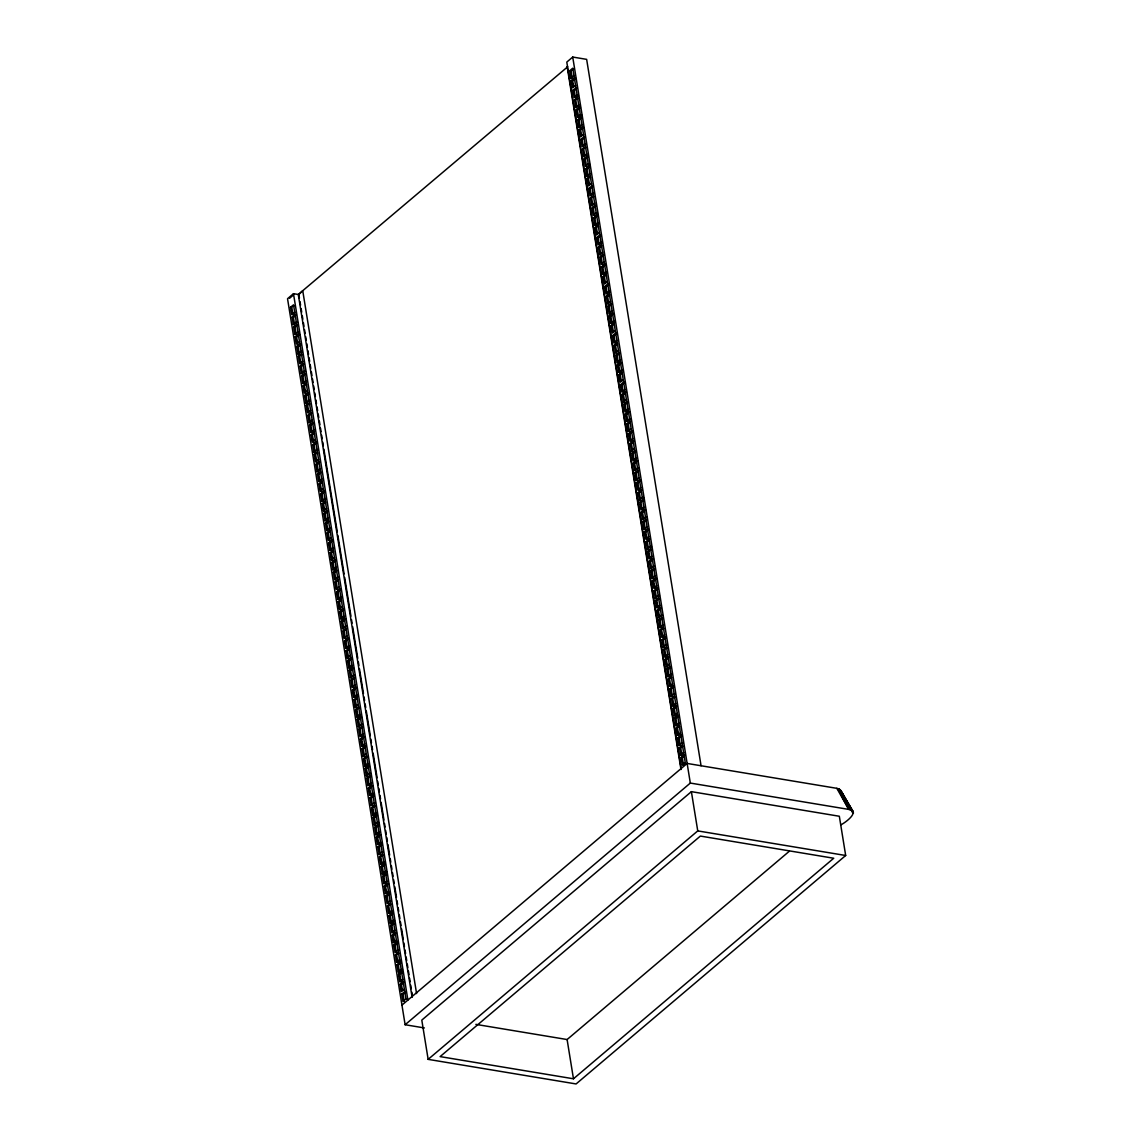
<?xml version="1.0" encoding="UTF-8"?>
<svg xmlns="http://www.w3.org/2000/svg" width="1141" height="1141" viewBox="0 0 1141 1141"><rect width="100%" height="100%" fill="white"/><g stroke="black" fill="none" stroke-linecap="round" stroke-linejoin="round"><path stroke-width="1.5" d="M840.931 792.539L840.675 790.2L836.852 788.331L687.139 763.443L401.946 1005.107M416.579 993.583L302.736 290.713L298.856 294.578L293.479 293.679L287.532 298.714L405.126 1024.732L424.395 1027.941M701.059 765.754L586.645 59.361L572.725 57.05L566.792 62.085L681.191 768.478M289.6 298.243L292.852 295.49M567.719 66.748L298.272 294.478L412.115 997.362M294.706 312.163L291.739 314.688L290.541 307.328L293.522 304.804L405.939 998.931L402.973 1001.456L401.775 994.096L404.755 991.586L406.011 991.786L403.044 994.31L401.775 994.096M573.039 69.216L571.056 70.899L572.254 78.258L570.985 78.044L569.801 70.685L572.768 68.175L685.199 762.302L682.218 764.827L681.034 757.467L684.001 754.943L685.256 755.157L682.289 757.667L681.034 757.467M290.541 307.328L293.793 305.859M570.985 78.044L573.966 75.534M292.139 317.141L295.105 314.616L296.36 314.83L293.394 317.341L292.139 317.141L293.323 324.5L294.592 324.7L293.394 317.341M575.549 85.347L572.582 87.857L571.384 80.498L574.351 77.987M571.384 80.498L572.654 80.711L575.62 78.201M293.323 324.5L296.303 321.976L297.559 322.19M296.96 325.485L294.991 327.153L296.175 334.513L294.92 334.299L293.722 326.954L296.689 324.429M572.982 90.31L575.948 87.8L577.203 88L574.237 90.524L572.982 90.31L574.165 97.67L577.132 95.159L578.401 95.359L575.435 97.884L574.237 90.524M294.92 334.299L297.887 331.789M295.305 336.752L298.286 334.242L299.541 334.456L296.574 336.966L295.305 336.752L296.503 344.111L299.47 341.601M577.018 107.696L575.763 107.482L574.565 100.123L577.531 97.613M574.565 100.123L577.802 98.654M575.763 107.482L578.729 104.972M296.902 346.564L299.869 344.054L301.138 344.268L298.158 346.778L296.902 346.564L298.086 353.924L299.356 354.138L298.158 346.778M576.148 109.935L579.129 107.425L580.384 107.625L577.417 110.149L576.148 109.935L577.346 117.295L580.313 114.77L581.582 114.984L579.599 116.667M298.086 353.924L301.067 351.414L302.322 351.613M302.65 361.226L299.684 363.737L298.486 356.377L301.466 353.867M580.983 118.279L579 119.962L580.198 127.321L578.929 127.107L577.745 119.748L580.712 117.223M298.486 356.377L301.737 354.908M578.929 127.107L581.91 124.583M300.083 366.19L303.05 363.679L304.305 363.879L301.338 366.404L300.083 366.19L301.267 373.549L302.536 373.763L301.338 366.404M583.493 134.396L580.527 136.92L579.328 129.561L582.309 127.036M579.328 129.561L580.598 129.76L583.564 127.25M301.267 373.549L304.248 371.039L305.503 371.239M304.904 374.533L302.935 376.216L304.119 383.576L302.864 383.362L301.666 376.002L304.633 373.492M580.926 139.373L583.892 136.849L585.148 137.063L582.181 139.573L580.926 139.373L582.11 146.733L585.076 144.208L586.346 144.422M302.864 383.362L305.831 380.837M307.414 390.65L304.447 393.174L303.264 385.815L306.23 383.29M584.962 156.745L583.707 156.531L582.509 149.186L585.476 146.661M303.264 385.815L306.501 384.346M582.509 149.186L585.747 147.717M583.707 156.531L586.674 154.021M304.847 395.627L307.813 393.103L309.083 393.317L306.102 395.827L304.847 395.627L306.045 402.987L307.3 403.187L306.102 395.827M584.092 158.984L587.073 156.474L588.328 156.688L585.362 159.198L584.092 158.984L585.29 166.344L588.257 163.833L589.526 164.047M306.045 402.987L309.011 400.462L310.266 400.676M310.594 410.275L307.628 412.8L306.43 405.44L309.411 402.916M588.927 167.328L586.945 169.011L588.143 176.37L586.873 176.156L585.69 168.797L588.656 166.286L589.926 166.5M306.43 405.44L309.682 403.971M586.873 176.156L589.854 173.646M308.027 415.253L310.994 412.728L312.263 412.942L309.282 415.452L308.027 415.253L309.211 422.598L310.48 422.812L309.282 415.452M591.437 183.459L588.471 185.969L587.273 178.609L590.254 176.099M587.273 178.609L590.525 177.14M309.211 422.598L312.192 420.088M312.862 423.582L310.88 425.265L312.064 432.624L310.808 432.41L309.61 425.051L312.591 422.541M588.87 188.422L591.837 185.912L593.092 186.111L590.125 188.636L588.87 188.422L590.054 195.781L593.035 193.271L594.29 193.471M310.808 432.41L313.775 429.9M315.358 439.713L312.392 442.223L311.208 434.864L314.174 432.353M592.906 205.808L591.651 205.594L590.453 198.234L593.42 195.724M311.208 434.864L314.445 433.395M590.453 198.234L593.691 196.765M591.651 205.594L594.618 203.069M312.791 444.676L315.757 442.166L317.027 442.366L314.046 444.89L312.791 444.676L313.989 452.036L315.244 452.25L314.046 444.89M592.051 208.047L595.017 205.523L596.272 205.737L593.306 208.261L592.051 208.047L593.234 215.407L596.201 212.882L597.47 213.096M313.989 452.036L316.956 449.525L318.211 449.725M318.539 459.338L315.572 461.848L314.374 454.489L317.355 451.979M596.871 216.391L594.889 218.059L596.087 225.419L594.832 225.219L593.634 217.86L596.6 215.335L597.87 215.549M314.374 454.489L317.626 453.02M594.832 225.219L597.798 222.695L599.054 222.909M315.971 464.301L318.938 461.791L320.207 461.991L317.227 464.515L315.971 464.301L317.155 471.661L318.425 471.875L317.227 464.515M599.382 232.507L596.415 235.032L595.217 227.672L598.198 225.148M595.217 227.672L598.469 226.203M317.155 471.661L320.136 469.136M320.806 472.645L318.824 474.328L320.008 481.687L318.753 481.473L317.555 474.114L320.535 471.59M596.814 237.485L599.781 234.96L601.036 235.174L598.069 237.685L596.814 237.485L597.998 244.83L600.979 242.32L602.234 242.534M318.753 481.473L321.719 478.949M323.317 488.762L320.336 491.286L319.152 483.927L322.119 481.402M601.635 245.814L599.667 247.497L600.851 254.857L599.596 254.643L598.397 247.283L601.364 244.773M319.152 483.927L322.39 482.458M599.596 254.643L602.562 252.132M320.735 493.739L323.702 491.215L324.971 491.429L322.004 493.939L320.735 493.739L321.933 501.099L323.188 501.298L322.004 493.939M599.995 257.096L602.961 254.586L604.217 254.8L601.25 257.31L599.995 257.096L601.179 264.455L604.145 261.945M321.933 501.099L324.9 498.574L326.155 498.788M325.57 502.083L323.588 503.751L324.786 511.111L323.516 510.897L322.332 503.552L325.299 501.027M604.816 265.439L602.833 267.122L604.031 274.482L602.776 274.268L601.578 266.908L604.545 264.398L605.814 264.598M323.516 510.897L326.483 508.387M602.776 274.268L605.743 271.758L606.998 271.957M323.916 513.35L326.882 510.84L328.152 511.054L325.171 513.564L323.916 513.35L325.114 520.71L328.351 519.241M607.326 281.57L604.359 284.08L603.161 276.721L606.142 274.211M603.161 276.721L606.413 275.252M325.114 520.71L328.08 518.199M328.751 521.694L326.768 523.377L327.952 530.736L326.697 530.522L325.499 523.163L328.48 520.653M604.759 286.534L607.725 284.023L608.994 284.223L606.014 286.748L604.759 286.534L605.942 293.893L608.923 291.369L610.178 291.583M326.697 530.522L329.663 528.012L330.933 528.212M331.261 537.825L328.28 540.335L327.096 532.975L330.063 530.465M609.594 294.877L607.611 296.56L608.795 303.92L607.54 303.706L606.342 296.346L609.323 293.822M327.096 532.975L330.334 531.506M607.54 303.706L610.506 301.181M328.679 542.788L331.646 540.278L332.915 540.477L329.949 543.002L328.679 542.788L329.877 550.147L331.132 550.361L329.949 543.002M612.104 310.994L609.123 313.518L607.939 306.159L610.906 303.634M607.939 306.159L609.194 306.358L612.161 303.848M329.877 550.147L332.844 547.637L334.099 547.837M333.514 551.132L331.532 552.815L332.73 560.174L331.461 559.96L330.277 552.601L333.243 550.09M609.522 315.971L612.489 313.447L613.758 313.661L610.792 316.171L609.522 315.971L610.72 323.331L611.975 323.531L610.792 316.171M331.461 559.96L334.427 557.436M610.72 323.331L613.687 320.806L614.942 321.02M331.86 562.413L334.826 559.889L336.096 560.103L333.115 562.627L331.86 562.413L333.058 569.773L336.295 568.304M615.27 330.619L612.303 333.129L611.105 325.784L614.086 323.26M611.105 325.784L614.357 324.315M333.058 569.773L336.024 567.248M336.695 570.757L334.712 572.425L335.896 579.785L334.641 579.585L333.443 572.226L336.424 569.701M612.703 335.582L615.669 333.072L616.939 333.286L613.958 335.796L612.703 335.582L613.887 342.942L616.867 340.432M334.641 579.585L337.608 577.061L338.877 577.275M339.205 586.873L336.224 589.398L335.04 582.038L338.007 579.514M617.538 343.926L615.555 345.609L616.739 352.968L615.484 352.754L614.286 345.395L617.267 342.885M335.04 582.038L338.278 580.569M615.484 352.754L618.451 350.244M336.624 591.851L339.604 589.327L340.859 589.54L337.893 592.051L336.624 591.851L337.822 599.196L339.077 599.41L337.893 592.051M620.048 360.057L617.067 362.567L615.883 355.208L618.85 352.697M615.883 355.208L617.138 355.421L620.105 352.897M337.822 599.196L340.788 596.686L342.058 596.9M341.459 600.18L339.476 601.863L340.674 609.223L339.405 609.009L338.221 601.649L341.188 599.139M617.466 365.02L620.433 362.51L621.702 362.71L618.736 365.234L617.466 365.02L618.664 372.38L619.92 372.594L618.736 365.234M339.405 609.009L342.386 606.499M618.664 372.38L621.631 369.869L622.886 370.069M339.804 611.462L342.771 608.952L344.04 609.166L341.073 611.676L339.804 611.462L341.002 618.821L344.24 617.352M623.214 379.668L620.248 382.192L619.064 374.833L622.03 372.323M619.064 374.833L622.301 373.364M341.002 618.821L343.969 616.311M345.623 618.964L342.657 621.488L343.84 628.848L342.585 628.634L341.387 621.274L344.368 618.764M620.647 384.645L623.614 382.121L624.883 382.335L621.902 384.859L620.647 384.645L621.845 392.005L624.812 389.48M342.585 628.634L345.552 626.124L346.821 626.323M347.149 635.936L344.168 638.447L342.985 631.087L345.951 628.577M625.482 392.989L623.499 394.658L624.683 402.017L623.428 401.817L622.23 394.458L625.211 391.934L626.466 392.147M342.985 631.087L346.222 629.618M623.428 401.817L626.395 399.293M344.568 640.9L347.549 638.389L348.804 638.589L345.837 641.114L344.568 640.9L345.766 648.259L347.021 648.473L345.837 641.114M627.992 409.106L625.011 411.63L623.827 404.271L626.794 401.746M623.827 404.271L625.083 404.47L628.063 401.96M345.766 648.259L348.732 645.735L350.002 645.949L348.019 647.632M349.403 649.243L347.42 650.926L348.618 658.286L347.349 658.072L346.165 650.712L349.132 648.188M625.411 414.083L628.391 411.559L629.647 411.773L626.68 414.283L625.411 414.083L626.609 421.428L627.864 421.642L626.68 414.283M347.349 658.072L350.33 655.547M626.609 421.428L629.575 418.918L630.845 419.132M347.748 660.525L350.715 658L351.984 658.214L349.018 660.725L347.748 660.525L348.946 667.884L352.184 666.415M630.246 422.412L628.263 424.095L629.461 431.455L628.192 431.241L627.008 423.882L629.975 421.371M348.946 667.884L351.913 665.36M628.192 431.241L631.158 428.731M353.567 668.027L350.601 670.537L351.799 677.897L350.529 677.697L349.346 670.337L352.312 667.813M628.591 433.694L631.558 431.184L632.827 431.398L629.846 433.908L628.591 433.694L629.789 441.054L632.756 438.543M350.529 677.697L353.496 675.172L354.765 675.386M355.093 684.985L352.127 687.495L350.929 680.15L353.895 677.626M633.426 442.038L631.444 443.721L632.627 451.08L631.372 450.866L630.174 443.507L633.155 440.996L634.41 441.196M350.929 680.15L354.166 678.681M631.372 450.866L634.339 448.356M352.512 689.948L355.493 687.438L356.748 687.652L353.781 690.162L352.512 689.948L353.71 697.308L354.965 697.522L353.781 690.162M635.936 458.169L632.955 460.679L631.772 453.319L634.738 450.809M631.772 453.319L633.027 453.533L636.008 451.009M353.71 697.308L356.677 694.798L357.946 695.012L355.963 696.68M357.347 698.292L355.364 699.975L356.562 707.334L355.293 707.12L354.109 699.761L357.076 697.251M633.355 463.132L636.336 460.622L637.591 460.821L634.624 463.346L633.355 463.132L634.553 470.491L635.808 470.705L634.624 463.346M355.293 707.12L358.274 704.61M634.553 470.491L637.519 467.967L638.789 468.181M360.128 715.464L356.891 716.933L355.692 709.574L358.673 707.063M638.19 471.475L636.207 473.158L637.405 480.518L636.136 480.304L634.952 472.945L637.919 470.42M355.692 709.574L358.944 708.105M356.891 716.933L359.857 714.423M636.136 480.304L639.117 477.779M357.29 719.386L360.256 716.876L361.512 717.076L358.545 719.6L357.29 719.386L358.474 726.746L359.743 726.96L358.545 719.6M636.535 482.757L639.502 480.233L640.771 480.447L637.805 482.957L636.535 482.757L637.733 490.117L640.7 487.592M358.474 726.746L361.44 724.235L362.71 724.435M363.038 734.034L360.071 736.558L358.873 729.199L361.84 726.689M641.37 491.101L639.388 492.769L640.586 500.129L639.317 499.929L638.133 492.57L641.099 490.045L642.354 490.259M358.873 729.199L362.111 727.73M639.317 499.929L642.283 497.405L643.553 497.619M360.456 739.011L363.437 736.487L364.692 736.701L361.726 739.225L360.456 739.011L361.654 746.371L362.909 746.585L361.726 739.225M643.881 507.217L640.914 509.727L639.716 502.382L642.683 499.858M639.716 502.382L642.954 500.913M361.654 746.371L364.621 743.846M365.291 747.355L363.309 749.024L364.507 756.383L363.237 756.183L362.054 748.824L365.02 746.3L366.29 746.514M641.299 512.181L644.28 509.67L645.535 509.884L642.568 512.395L641.299 512.181L642.497 519.54L643.752 519.754L642.568 512.395M363.237 756.183L366.218 753.659M642.497 519.54L645.464 517.03L646.733 517.244M368.072 764.527L364.835 765.996L363.637 758.637L366.618 756.112M646.134 520.524L644.152 522.207L645.35 529.567L644.08 529.353L642.896 521.993L645.863 519.483M363.637 758.637L366.889 757.168M364.835 765.996L367.801 763.472M644.08 529.353L647.061 526.842M365.234 768.449L368.201 765.925L369.456 766.139L366.489 768.649L365.234 768.449L366.418 775.794L367.687 776.008L366.489 768.649M644.48 531.806L647.446 529.296L648.716 529.495L645.749 532.02L644.48 531.806L645.678 539.165L648.644 536.655M366.418 775.794L369.399 773.284L370.654 773.498M370.982 783.097L368.015 785.607L366.817 778.248L369.784 775.737M649.315 540.149L647.332 541.832L648.53 549.192L647.261 548.978L646.077 541.618L649.044 539.108L650.299 539.308M366.817 778.248L370.055 776.779M647.261 548.978L650.227 546.468L651.497 546.667M368.415 788.06L371.381 785.55L372.636 785.764L369.67 788.274L368.415 788.06L369.598 795.42L372.836 793.951M651.825 556.266L648.858 558.79L647.66 551.431L650.627 548.921M647.66 551.431L650.898 549.962M369.598 795.42L372.565 792.909M373.235 796.404L371.253 798.087L372.451 805.446L371.182 805.232L369.998 797.873L372.964 795.363L374.234 795.562M649.243 561.244L652.224 558.719L653.479 558.933L650.513 561.458L649.243 561.244L650.441 568.603L651.696 568.817L650.513 561.458M371.182 805.232L374.162 802.722L375.418 802.922M650.441 568.603L653.408 566.079L654.677 566.293M376.017 813.576L372.779 815.045L371.581 807.685L374.562 805.175M654.078 569.587L652.096 571.256L653.294 578.615L652.024 578.416L650.841 571.056L653.807 568.532M371.581 807.685L374.833 806.216M372.779 815.045L375.746 812.535M652.024 578.416L655.005 575.891M373.178 817.498L376.145 814.988L377.4 815.187L374.433 817.712L373.178 817.498L374.362 824.857L375.631 825.071L374.433 817.712M652.424 580.869L655.405 578.344L656.66 578.558L653.693 581.069L652.424 580.869L653.622 588.228L656.588 585.704M374.362 824.857L377.343 822.333L378.598 822.547M377.999 825.842L376.031 827.525L377.215 834.884L375.96 834.67L374.761 827.311L377.728 824.786M654.021 590.681L656.988 588.157L658.243 588.371L655.276 590.881L654.021 590.681L655.205 598.027L656.474 598.241L655.276 590.881M375.96 834.67L378.926 832.146M655.205 598.027L658.186 595.516L659.441 595.73M376.359 837.123L379.325 834.599L380.581 834.813L377.614 837.323L376.359 837.123L377.543 844.483L380.78 843.014M659.769 605.329L656.802 607.839L655.604 600.48L658.571 597.97M655.604 600.48L658.842 599.011M377.543 844.483L380.509 841.958M381.18 845.467L379.197 847.135L380.395 854.495L379.14 854.295L377.942 846.936L380.909 844.411L382.178 844.625M657.187 610.292L660.168 607.782L661.423 607.996L658.457 610.506L657.187 610.292L658.386 617.652L659.641 617.866L658.457 610.506M379.14 854.295L382.107 851.771L383.362 851.985M658.386 617.652L661.352 615.142L662.621 615.341M383.961 862.639L380.723 864.094L379.525 856.748L382.506 854.224M662.022 618.636L660.04 620.319L661.238 627.678L659.969 627.464L658.785 620.105L661.751 617.595M379.525 856.748L382.777 855.279M380.723 864.094L383.69 861.583M659.969 627.464L662.95 624.954M381.123 866.547L384.089 864.037L385.358 864.25L382.378 866.761L381.123 866.547L382.306 873.906L383.576 874.12L382.378 866.761M664.533 634.767L661.566 637.277L660.368 629.918L663.349 627.407M660.368 629.918L663.62 628.449M382.306 873.906L385.287 871.396L386.542 871.61L384.56 873.279M386.87 881.209L383.904 883.719L382.706 876.359L385.687 873.849M661.965 639.73L664.932 637.22L666.187 637.42L663.221 639.944L661.965 639.73L663.149 647.09L664.419 647.304L663.221 639.944M382.706 876.359L385.958 874.89M663.149 647.09L666.13 644.565L667.385 644.779M384.303 886.172L387.27 883.662L388.525 883.861L385.558 886.386L384.303 886.172L385.487 893.531L388.739 892.062M667.713 654.378L664.747 656.902L663.549 649.543L666.515 647.018M663.549 649.543L666.786 648.074M385.487 893.531L388.468 891.021M385.886 895.985L388.853 893.474L390.122 893.674L387.156 896.198L385.886 895.985L387.084 903.344L390.051 900.834L391.306 901.033M665.146 659.355L668.113 656.831L669.368 657.045L666.401 659.555L665.146 659.355L666.33 666.715L667.599 666.915L666.401 659.555M666.33 666.715L669.296 664.19M391.905 911.688L388.667 913.157L387.469 905.797L390.45 903.287M669.967 667.699L667.984 669.368L669.182 676.727L667.927 676.527L666.729 669.168L669.696 666.644M387.469 905.797L390.721 904.328M388.667 913.157L391.634 910.632M667.927 676.527L670.894 674.003M389.067 915.61L392.033 913.085L393.303 913.299L390.322 915.824L389.067 915.61L390.251 922.969L391.52 923.183L390.322 915.824M672.477 683.816L669.51 686.326L668.312 678.981L671.293 676.456M668.312 678.981L671.564 677.512M390.251 922.969L393.231 920.445L394.486 920.659L392.504 922.342M394.815 930.257L391.848 932.782L390.65 925.422L393.631 922.898M669.91 688.779L672.876 686.269L674.146 686.483L671.165 688.993L669.91 688.779L671.093 696.138L672.363 696.352L671.165 688.993M390.65 925.422L393.902 923.953M671.093 696.138L674.074 693.628L675.329 693.842M392.247 935.235L395.214 932.71L396.469 932.924L393.502 935.435L392.247 935.235L393.431 942.594L396.683 941.125M675.657 703.441L672.691 705.951L671.493 698.592L674.474 696.081M671.493 698.592L674.745 697.122M393.431 942.594L396.412 940.07M393.83 945.048L396.797 942.523L398.066 942.737L395.1 945.247L393.83 945.048L395.028 952.393L397.995 949.883L399.25 950.096M673.09 708.404L676.057 705.894L677.312 706.094L674.345 708.618L673.09 708.404L674.274 715.764L677.512 714.295M674.274 715.764L677.241 713.253M399.849 960.736L396.612 962.205L395.428 954.846L398.394 952.336M677.911 716.748L675.928 718.431L677.126 725.79L675.871 725.576L674.673 718.217L677.64 715.707M395.428 954.846L398.665 953.377M396.612 962.205L399.578 959.695M675.871 725.576L678.838 723.066M397.011 964.658L399.978 962.148L401.247 962.362L398.266 964.872L397.011 964.658L398.209 972.018L401.176 969.508L402.431 969.707L400.448 971.39M680.421 732.864L677.454 735.389L676.256 728.029L679.237 725.519M676.256 728.029L679.508 726.56M402.759 979.32L399.792 981.831L398.594 974.471L401.575 971.961L402.83 972.161M677.854 737.842L680.82 735.317L682.09 735.531L679.109 738.056L677.854 737.842L679.038 745.201L680.307 745.415L679.109 738.056M398.594 974.471L401.846 973.002M679.038 745.201L682.018 742.677L683.274 742.891M400.191 984.284L403.158 981.773L404.427 981.973L401.447 984.498L400.191 984.284L401.375 991.643L404.356 989.133M682.689 746.185L680.706 747.854L681.89 755.214L680.635 755.014L679.437 747.655L682.418 745.13M680.635 755.014L683.602 752.49M682.218 764.827L685.47 763.358M405.126 1024.732L690.319 783.068L848.733 809.397C860.642 811.608 844.853 822.961 840.988 824.758M691.389 791.654L421.799 1020.111L428.146 1059.361L576.091 1083.95L845.681 855.493L839.334 816.257L691.389 791.654L697.75 830.905L428.146 1059.361M475.868 1024.376L567.106 1039.537L789.415 851.157M573.467 1078.787L833.729 858.246L700.374 836.068L440.112 1056.609L573.467 1078.787L567.106 1039.537M569.801 70.685L571.056 70.899M577.745 119.748L579 119.962M585.69 168.797L586.945 169.011M593.634 217.86L594.889 218.059M598.397 247.283L599.667 247.497M601.578 266.908L602.833 267.122M606.342 296.346L607.611 296.56M614.286 345.395L615.555 345.609M293.722 326.954L294.991 327.153M622.23 394.458L623.499 394.658M627.008 423.882L628.263 424.095M301.666 376.002L302.935 376.216M630.174 443.507L631.444 443.721M634.952 472.945L636.207 473.158M309.61 425.051L310.88 425.265M638.133 492.57L639.388 492.769M642.896 521.993L644.152 522.207M317.555 474.114L318.824 474.328M646.077 541.618L647.332 541.832M322.332 503.552L323.588 503.751M650.841 571.056L652.096 571.256M325.499 523.163L326.768 523.377M330.277 552.601L331.532 552.815M658.785 620.105L660.04 620.319M333.443 572.226L334.712 572.425M338.221 601.649L339.476 601.863M666.729 669.168L667.984 669.368M341.387 621.274L342.657 621.488M346.165 650.712L347.42 650.926M674.673 718.217L675.928 718.431M349.346 670.337L350.601 670.537M679.437 747.655L680.706 747.854M354.109 699.761L355.364 699.975M362.054 748.824L363.309 749.024M697.75 830.905L845.681 855.493M369.998 797.873L371.253 798.087M374.761 827.311L376.031 827.525M377.942 846.936L379.197 847.135M405.939 998.931L407.194 999.145M843.584 797.06L845.353 800.069M848.005 804.59L852.427 812.121L847.221 802.779M853.24 811.793L840.988 790.742L853.468 813.005L841.117 791.925L845.481 799.67M852.869 811.251L839.562 789.272L850.787 809.939L838.778 788.887L849.817 809.625L837.879 788.574L848.733 809.397L836.852 788.331M572.725 57.05L690.319 783.068M572.654 80.711L573.595 86.602M575.82 100.337L576.775 106.227M577.417 110.149L578.601 117.509M580.598 129.76L581.553 135.651M582.181 139.573L583.379 146.932M583.764 149.385L584.72 155.276M585.362 159.198L586.545 166.557M588.542 178.823L589.498 184.714M590.125 188.636L591.323 195.995M591.723 198.448L592.664 204.325M593.306 208.261L594.504 215.62M596.486 227.872L597.442 233.762M598.069 237.685L599.267 245.044M601.25 257.31L602.448 264.669M604.43 276.935L605.386 282.825M606.014 286.748L607.212 294.107M609.194 306.358L610.392 313.718M612.375 325.984L613.33 331.874M613.958 335.796L615.156 343.156M617.138 355.421L618.336 362.781M620.319 375.047L621.274 380.923M621.902 384.859L623.1 392.219M625.083 404.47L626.281 411.83M629.846 433.908L631.044 441.267M633.027 453.533L634.225 460.893M637.805 482.957L638.989 490.316M640.971 502.582L642.169 509.941M645.749 532.02L646.933 539.379M648.915 551.645L650.113 559.004M653.693 581.069L654.877 588.428M656.874 600.694L658.057 608.053M661.637 630.132L662.821 637.491M664.818 649.757L666.002 657.116M669.582 679.18L670.765 686.54M672.762 698.805L673.946 706.165M674.345 708.618L675.543 715.977M677.526 728.243L678.71 735.603M682.289 757.667L683.488 765.026M572.269 82.694L572.839 86.217M573.41 89.725L573.98 93.234M575.692 103.788L576.262 107.297M576.818 110.805L577.389 114.328M580.241 131.9L580.812 135.408M581.382 138.931L581.953 142.44M583.65 152.98L584.221 156.502M588.214 181.105L588.785 184.614M589.341 188.122L589.911 191.645M592.764 209.217L593.334 212.725M596.173 230.297L596.743 233.819M597.313 237.328L597.884 240.851M600.736 258.422L601.307 261.931M604.145 279.502L604.716 283.011M605.286 286.534L605.857 290.042M608.695 307.614L609.265 311.136M609.836 314.645L610.406 318.168M612.118 328.708L612.688 332.216M613.259 335.739L613.829 339.248M616.668 356.819L617.238 360.328M617.809 363.851L618.379 367.359M620.091 377.899L620.647 381.422M621.217 384.931L621.788 388.453M624.64 406.025L625.211 409.533M625.781 413.056L626.352 416.565M628.049 427.105L628.62 430.628M629.19 434.136L629.761 437.645M632.613 455.216L633.169 458.739M633.74 462.248L634.31 465.77M636.022 476.31L636.592 479.819M637.163 483.342L637.733 486.85M640.572 504.422L641.142 507.945M641.713 511.453L642.283 514.962M643.995 525.516L644.565 529.025M645.136 532.533L645.692 536.056M648.544 553.627L649.115 557.136M649.685 560.659L650.256 564.167M651.397 571.199L652.524 578.23M653.094 581.739L653.665 585.262M656.517 602.833L657.088 606.342M657.658 609.85L658.5 615.127M659.926 623.913L660.496 627.422M661.067 630.944L661.637 634.453M664.761 653.779L665.331 657.302M665.902 660.81L666.472 664.333M670.466 688.936L671.022 692.444M672.734 702.984L673.304 706.507M677.283 731.096L677.854 734.619M678.424 738.127L678.995 741.65M567.134 66.663L680.977 769.533M298.856 294.578L299.427 298.086M299.997 301.609L300.568 305.118M301.138 308.641L301.709 312.149M302.279 315.672L302.836 319.18M303.406 322.689L303.977 326.212M304.547 329.72L305.118 333.243M305.688 336.752L306.259 340.26M306.829 343.783L307.4 347.292M307.97 350.815L308.541 354.323M309.097 357.832L309.667 361.355M310.238 364.863L310.808 368.386M311.379 371.895L311.949 375.403M312.52 378.926L313.09 382.435M313.661 385.958L314.231 389.466M314.802 392.975L315.358 396.498M315.929 400.006L316.499 403.529M317.07 407.037L317.64 410.56M318.211 414.069L318.781 417.577M319.352 421.1L319.922 424.609M320.493 428.132L321.063 431.64M321.619 435.149L322.19 438.672M322.76 442.18L323.331 445.703M323.901 449.212L337.28 531.806M337.85 535.314L344.111 573.966M344.682 577.489L350.943 616.14M351.514 619.663L352.084 623.171M352.655 626.694L357.775 658.314M358.345 661.837L358.916 665.346M359.472 668.868L363.466 693.457M364.036 696.98L364.607 700.488M365.177 704.011L365.733 707.52M366.304 711.028L370.297 735.631M370.868 739.154L371.438 742.663M371.995 746.171L372.565 749.694M373.136 753.203L377.129 777.805M377.7 781.328L378.256 784.837M378.826 788.345L379.397 791.868M379.967 795.377L380.538 798.9M381.108 802.408L383.961 819.98M384.517 823.488L385.087 827.011M385.658 830.52L386.228 834.042M386.799 837.551L387.37 841.06M387.94 844.582L389.651 855.122M390.222 858.645L390.778 862.154M391.349 865.662L391.919 869.185M392.49 872.694L393.06 876.217M393.631 879.725L394.201 883.234M394.772 886.757L396.483 897.297M397.039 900.805L397.61 904.328M398.18 907.837L398.751 911.359M399.321 914.868L399.892 918.377M400.462 921.899L401.033 925.408M401.603 928.931L403.301 939.471M403.871 942.979L404.442 946.502M405.012 950.011L405.583 953.534M406.153 957.042L406.724 960.551M407.294 964.074L407.865 967.582M408.435 971.105L409.006 974.614M409.562 978.122L410.132 981.645M410.703 985.154L411.273 988.677M411.844 992.185L412.414 995.694M293.479 293.679L407.893 1000.072M291.811 307.528L292.995 314.887M296.574 336.966L297.758 344.325M299.755 356.591L300.939 363.95M304.519 386.029L305.717 393.388M307.699 405.64L308.883 412.999M312.463 435.078L313.661 442.437M315.643 454.703L316.827 462.062M320.407 484.126L321.605 491.486M325.171 513.564L326.369 520.924M328.351 533.189L329.549 540.549M333.115 562.627L334.313 569.987M336.295 582.238L337.494 589.597M341.073 611.676L342.257 619.035M344.24 631.301L345.438 638.66M349.018 660.725L350.201 668.084M352.184 680.35L353.382 687.709M356.962 709.788L358.146 717.147M360.128 729.413L361.326 736.772M364.906 758.836L366.09 766.196M368.087 778.462L369.27 785.821M369.67 788.274L370.868 795.634M372.85 807.899L374.034 815.259M377.614 837.323L378.812 844.682M380.794 856.948L381.978 864.308M383.975 876.573L385.159 883.933M385.558 886.386L386.756 893.745M387.156 896.198L388.339 903.558M388.739 906.011L389.922 913.37M391.919 925.622L393.103 932.981M393.502 935.435L394.7 942.794M395.1 945.247L396.284 952.607M396.683 955.06L397.881 962.419M398.266 964.872L399.464 972.232M399.863 974.685L401.047 982.044M401.447 984.498L402.402 990.388M403.044 994.31L404.228 1001.67M291.597 310.552L292.167 314.06M296.147 338.663L296.717 342.172M297.288 345.694L297.858 349.203M300.696 366.774L301.267 370.283M304.119 387.854L304.69 391.377M305.26 394.886L305.831 398.409M307.528 408.949L308.099 412.457M308.669 415.98L309.24 419.489M312.092 437.06L312.663 440.583M315.501 458.154L316.071 461.663M316.642 465.171L317.212 468.694M320.05 486.266L320.621 489.774M321.191 493.297L321.762 496.806M323.474 507.346L324.044 510.868M324.615 514.377L325.185 517.9M328.023 535.471L328.594 538.98M329.164 542.488L329.735 546.011M331.446 556.551L332.002 560.06M332.573 563.583L333.143 567.091M335.996 584.663L336.566 588.185M337.137 591.694L337.707 595.217M339.405 605.757L339.975 609.265M340.546 612.788L341.116 616.297M343.969 633.868L344.525 637.377M345.095 640.9L345.666 644.408M347.377 654.948L347.948 658.471M348.518 661.98L349.089 665.503M349.659 669.011L350.23 672.534M351.927 683.074L352.498 686.582M353.068 690.105L353.639 693.614M355.35 704.154L355.921 707.677M356.491 711.185L357.047 714.694M357.618 718.217L358.188 721.725M359.9 732.265L360.47 735.788M361.041 739.297L361.611 742.82M364.45 760.391L365.02 763.899M365.591 767.422L366.446 772.685M367.873 781.471L368.443 784.994M369.014 788.502L369.584 792.011M372.422 809.582L374.134 820.137M375.845 830.677L376.402 834.185M376.972 837.708L377.543 841.217M380.395 858.788L380.966 862.311M381.536 865.819L382.107 869.328M383.804 879.882L384.374 883.391M384.945 886.899L385.515 890.422M386.371 895.685L386.942 899.208M393.203 937.859L393.773 941.382M394.344 944.891L394.9 948.413M398.894 973.002L399.464 976.525M401.161 987.065L401.732 990.573"/></g></svg>
